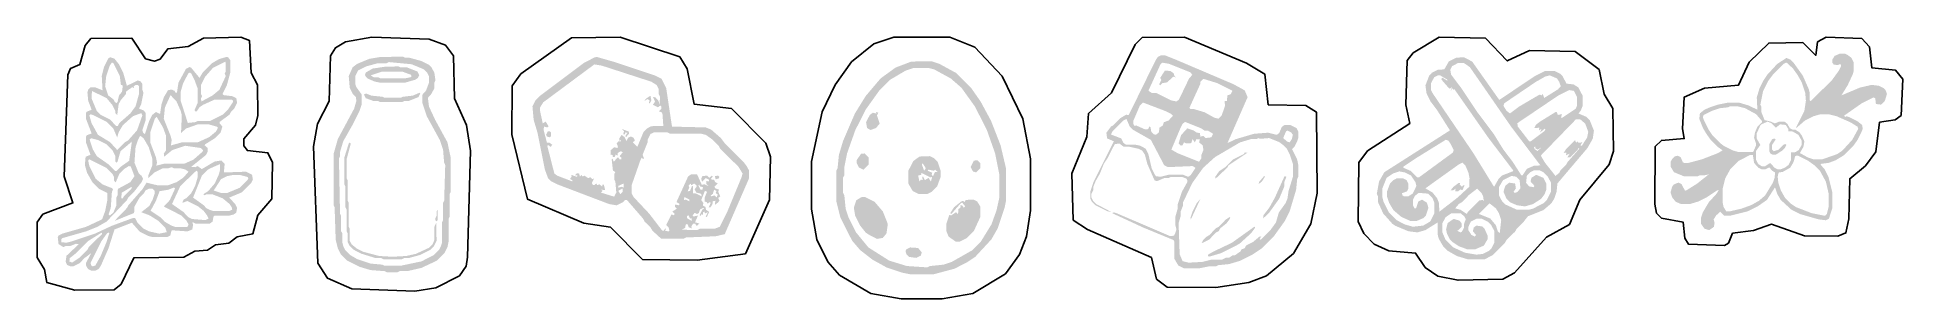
# Model space of a CAD drawing. Header units: millimetres. Extents: x 4 to 173, y 4 to 28.
import ezdxf

# ---------------------------------------------------------------- set-up
doc = ezdxf.new("R2010")
doc.units = ezdxf.units.MM
doc.layers.add('CUT', color=1, linetype='Continuous')
doc.layers.add('RASTER', color=7, linetype='Continuous')

msp = doc.modelspace()

# ---------------------------------------------------------------- hatches: boundary and pattern name
at = {"layer": 'RASTER'}
h = msp.add_hatch(color=7, dxfattribs=at)
h.paths.add_polyline_path([(10.446, 25.776), (10.855, 25.633), (11.263, 25.122), (11.641, 24.376), (11.978, 23.181), (12.969, 23.661), (13.204, 23.59), (13.378, 23.355), (13.378, 22.844), (13.48, 22.537), (13.276, 21.516), (13.072, 21.107), (13.511, 20.934), (13.684, 20.699), (13.684, 20.086), (13.378, 19.166), (13.449, 18.931), (13.613, 18.788), (13.991, 19.984), (14.267, 20.525), (14.604, 20.801), (14.982, 20.627), (15.115, 21.516), (15.319, 22.129), (15.697, 22.772), (16.034, 22.844), (16.31, 22.711), (16.371, 22.568), (16.514, 22.568), (16.647, 23.457), (17.331, 24.713), (17.669, 24.887), (17.801, 24.816), (18.557, 23.896), (18.864, 24.407), (19.681, 25.224), (20.325, 25.602), (21.04, 25.806), (21.173, 25.735), (21.346, 25.5), (21.346, 24.376), (21.04, 23.253), (20.631, 22.435), (20.733, 22.333), (21.551, 22.231), (21.888, 22.057), (21.959, 21.618), (21.683, 21.077), (21.418, 20.831), (21.275, 20.566), (20.396, 19.912), (20.396, 19.749), (20.631, 19.473), (20.457, 18.931), (19.947, 18.421), (19.068, 17.869), (19.027, 17.767), (19.303, 17.532), (19.303, 17.225), (19.129, 16.888), (17.801, 15.826), (18.179, 15.795), (18.384, 15.897), (18.762, 15.621), (19.916, 16.306), (20.529, 16.408), (20.835, 16.102), (20.764, 15.315), (22.776, 15.387), (23.318, 15.111), (23.389, 14.671), (23.216, 14.334), (22.398, 13.517), (21.244, 13.037), (21.785, 12.455), (21.959, 12.118), (21.888, 11.678), (21.653, 11.505), (21.244, 11.402), (19.916, 11.402), (19.814, 11.3), (19.742, 10.861), (19.507, 10.687), (18.179, 10.687), (17.975, 10.789), (17.904, 10.759), (17.975, 10.585), (17.904, 10.146), (17.464, 9.972), (16.034, 10.074), (15.901, 9.594), (15.625, 9.461), (14.297, 9.461), (13.889, 9.564), (13.143, 9.942), (12.428, 10.759), (10.855, 10.146), (10.313, 8.44), (9.629, 6.877), (9.425, 6.57), (9.087, 6.397), (8.781, 6.397), (8.444, 6.57), (8.27, 6.908), (8.27, 7.112), (8.75, 8.001), (8.137, 7.551), (7.688, 7.081), (7.146, 6.805), (6.84, 6.805), (6.564, 6.938), (6.431, 7.214), (6.503, 7.755), (7.627, 8.818), (7.351, 8.848), (6.84, 8.644), (6.431, 8.644), (6.227, 8.542), (5.788, 8.818), (5.716, 9.461), (5.788, 9.594), (6.125, 9.768), (8.27, 10.381), (9.731, 11.065), (10.007, 11.811), (10.211, 12.833), (10.211, 13.446), (9.465, 13.824), (8.852, 14.436), (8.372, 15.284), (8.168, 15.999), (8.24, 16.745), (8.679, 16.919), (8.27, 18.043), (8.27, 18.553), (8.342, 18.686), (8.781, 18.86), (8.27, 20.188), (8.27, 20.699), (8.342, 20.831), (8.781, 21.005), (8.474, 21.822), (8.403, 22.568), (8.474, 22.844), (8.679, 23.048), (9.087, 23.048), (9.772, 22.772), (9.7, 24.07), (9.905, 24.887), (10.283, 25.633)])
h.paths.add_polyline_path([(20.907, 25.367), (19.783, 24.816), (19.068, 23.998), (18.69, 23.253), (18.69, 22.435), (18.792, 22.231), (18.69, 22.027), (18.721, 21.751), (19.742, 22.303), (20.355, 22.813), (20.938, 24.07), (20.835, 24.274), (20.938, 24.478)], flags=0)
h.paths.add_polyline_path([(10.62, 25.296), (10.415, 24.989), (10.109, 24.07), (10.007, 23.15), (10.283, 22.303), (10.753, 21.955), (10.896, 21.69), (11.028, 21.618), (11.131, 21.72), (11.263, 22.303), (11.539, 22.64), (11.611, 23.222), (11.437, 23.253), (11.335, 24.07), (10.753, 25.224)], flags=0)
h.paths.add_polyline_path([(17.669, 24.376), (17.536, 24.305), (17.056, 23.355), (16.851, 22.64), (16.851, 21.822), (17.495, 19.81), (18.179, 19.881), (18.384, 19.984), (19.507, 19.984), (20.662, 20.566), (21.173, 21.077), (21.581, 21.69), (21.581, 21.853), (21.448, 21.925), (19.916, 21.925), (18.864, 21.444), (18.557, 21.24), (18.312, 20.872), (18.149, 20.872), (18.108, 20.974), (18.384, 21.618), (18.384, 22.946), (18.108, 23.692), (17.801, 24.305)], flags=0)
h.paths.add_polyline_path([(12.765, 23.253), (12.591, 23.12), (12.632, 22.977), (12.459, 23.048), (11.917, 22.67), (11.876, 22.405), (11.406, 21.853), (11.233, 21.516), (11.1, 20.525), (10.926, 20.699), (10.926, 20.903), (10.65, 21.444), (10.14, 22.057), (8.812, 22.711), (8.781, 22.027), (9.261, 20.872), (9.568, 20.566), (10.446, 20.116), (10.998, 19.544), (11.161, 19.544), (11.304, 19.81), (12.285, 20.668), (12.765, 21.312), (13.072, 22.435), (13.072, 23.15), (12.969, 23.253)], flags=0)
h.paths.add_polyline_path([(15.932, 22.333), (15.421, 21.209), (15.319, 20.188), (15.932, 18.656), (16.034, 18.247), (15.963, 17.767), (16.953, 18.043), (18.384, 18.043), (19.436, 18.523), (20.049, 19.034), (20.222, 19.371), (20.12, 19.473), (19.405, 19.677), (18.384, 19.677), (17.331, 19.299), (16.882, 18.89), (16.953, 20.494), (16.851, 20.903), (16.473, 21.751)], flags=0)
h.paths.add_polyline_path([(13.276, 20.699), (12.53, 20.423), (11.611, 19.606), (11.233, 18.962), (11.1, 18.482), (10.753, 19.299), (10.14, 19.912), (8.985, 20.494), (8.679, 20.597), (8.577, 20.494), (8.781, 19.779), (9.363, 18.727), (10.446, 18.073), (11.1, 17.358), (11.815, 18.073), (12.081, 18.216), (12.898, 19.136), (13.378, 20.494)], flags=0)
h.paths.add_polyline_path([(14.675, 20.362), (14.502, 20.188), (14.093, 18.962), (14.093, 18.043), (14.604, 16.715), (14.706, 16.204), (14.635, 15.928), (15.319, 16.102), (17.158, 16.102), (18.006, 16.48), (18.823, 17.195), (18.894, 17.327), (18.69, 17.532), (17.26, 17.736), (16.106, 17.358), (15.35, 16.745), (15.319, 17.021), (15.523, 17.327), (15.523, 18.656), (15.247, 19.401)], flags=0)
h.paths.add_polyline_path([(13.245, 18.625), (13.143, 18.584), (12.969, 18.247), (12.765, 17.634), (12.663, 16.204), (13.041, 15.254), (13.306, 15.009), (13.449, 14.743), (13.306, 14.436), (12.591, 13.517), (12.121, 13.068), (11.978, 12.802), (10.14, 10.861), (9.292, 10.381), (8.27, 9.972), (6.125, 9.359), (6.023, 9.257), (6.053, 8.981), (6.533, 8.951), (6.942, 9.053), (9.087, 9.768), (10.62, 10.483), (12.561, 11.198), (12.734, 11.167), (12.939, 10.759), (13.449, 10.248), (13.991, 9.972), (14.91, 9.768), (15.595, 9.901), (15.452, 10.309), (14.839, 10.922), (14.022, 11.433), (13.276, 11.709), (14.022, 12.291), (14.297, 12.833), (14.502, 13.446), (14.502, 13.65), (14.297, 13.854), (13.991, 13.854), (13.654, 13.681), (13.511, 13.415), (13.143, 13.068), (12.663, 12.22), (12.632, 11.637), (10.855, 10.922), (11.978, 12.087), (12.121, 12.352), (13.409, 13.824), (13.756, 14.396), (14.706, 14.161), (15.728, 14.161), (16.473, 14.436), (17.086, 14.845), (17.566, 15.387), (17.26, 15.591), (16.851, 15.693), (16.238, 15.693), (16.034, 15.795), (15.728, 15.693), (15.217, 15.693), (14.471, 15.315), (13.919, 14.804), (13.919, 15.049), (14.297, 15.999), (14.297, 16.51), (13.96, 17.603), (13.511, 18.38)], flags=0)
h.paths.add_polyline_path([(8.75, 18.421), (8.607, 18.318), (8.679, 18.043), (8.883, 17.43), (9.261, 16.786), (10.344, 16.03), (10.896, 15.458), (11.059, 15.458), (11.406, 15.826), (12.183, 16.377), (12.428, 18.114), (11.406, 17.256), (11.131, 16.306), (11.028, 16.204), (10.926, 16.306), (10.926, 16.817), (10.65, 17.358), (10.14, 17.869), (9.394, 18.247)], flags=0)
h.paths.add_polyline_path([(8.577, 16.51), (8.474, 16.408), (8.577, 15.897), (9.159, 14.743), (9.772, 14.232), (10.65, 13.885), (10.722, 13.752), (10.62, 13.548), (10.518, 12.118), (10.313, 11.505), (10.415, 11.402), (10.753, 11.678), (11.028, 12.322), (11.028, 13.037), (11.131, 13.241), (11.161, 13.824), (12.285, 14.436), (12.663, 14.978), (12.326, 15.867), (12.152, 15.897), (11.713, 15.621), (11.304, 15.213), (10.957, 14.396), (10.824, 14.569), (10.824, 14.876), (10.65, 15.213), (10.14, 15.724)], flags=0)
h.paths.add_polyline_path([(20.396, 16.071), (19.375, 15.621), (18.762, 15.009), (17.975, 13.037), (18.925, 12.352), (19.17, 12.087), (19.507, 11.913), (19.814, 11.811), (21.244, 11.811), (21.52, 11.944), (21.479, 12.148), (21.275, 12.455), (20.662, 12.965), (19.712, 13.343), (19.201, 13.343), (18.997, 13.241), (18.894, 13.343), (19.334, 13.619), (19.947, 14.334), (20.325, 15.182), (20.427, 15.591)], flags=0)
h.paths.add_polyline_path([(18.281, 15.489), (16.821, 14.089), (16.065, 12.455), (17.086, 11.74), (17.536, 11.27), (17.873, 11.096), (19.099, 10.994), (19.375, 11.127), (19.232, 11.433), (18.925, 11.842), (18.414, 12.25), (17.464, 12.73), (16.984, 12.557), (17.127, 12.863), (17.393, 13.006), (17.801, 13.415), (18.179, 14.161), (18.384, 14.876), (18.384, 15.387)], flags=0)
h.paths.add_polyline_path([(21.551, 15.08), (21.04, 14.978), (20.498, 14.702), (19.844, 13.681), (20.529, 13.446), (21.04, 13.446), (22.194, 13.926), (22.909, 14.641), (22.981, 14.774), (22.909, 14.906), (22.266, 15.08)], flags=0)
h.paths.add_polyline_path([(12.428, 14.028), (11.509, 13.476), (11.468, 12.965), (11.611, 12.965), (11.713, 13.17), (12.387, 13.824)], flags=0)
h.paths.add_polyline_path([(16.238, 13.956), (15.728, 13.752), (14.941, 13.619), (14.604, 12.73), (14.124, 11.842), (15.043, 11.229), (15.39, 10.861), (16.034, 10.483), (16.341, 10.381), (17.464, 10.381), (17.566, 10.585), (17.393, 10.922), (16.882, 11.433), (15.319, 12.22), (15.86, 12.802), (16.341, 13.854)], flags=0)
h.paths.add_polyline_path([(9.7, 9.87), (8.444, 9.083), (7.381, 8.001), (6.809, 7.551), (6.768, 7.245), (7.014, 7.142), (7.688, 7.592), (8.403, 8.307), (8.546, 8.573), (9.731, 9.737)], flags=0)
h.paths.add_polyline_path([(10.313, 9.87), (10.18, 9.799), (9.67, 9.083), (8.679, 7.112), (8.75, 6.877), (8.883, 6.805), (9.118, 6.877), (9.598, 7.725), (10.109, 8.951), (10.385, 9.799)], flags=0)
h = msp.add_hatch(color=7, dxfattribs=at)
h.paths.add_polyline_path([(34.949, 25.79), (36.982, 25.82), (37.179, 25.722), (37.572, 25.722), (38.653, 25.427), (39.37, 25.063), (39.566, 24.867), (39.832, 24.346), (39.93, 23.658), (39.832, 23.462), (39.832, 22.97), (39.566, 22.45), (39.242, 22.086), (39.34, 21.3), (39.9, 20.092), (41.011, 18.058), (41.305, 16.682), (41.305, 13.538), (41.207, 13.342), (41.207, 11.278), (41.109, 11.082), (41.109, 9.019), (41.011, 8.527), (40.745, 8.007), (40.058, 7.319), (38.653, 6.66), (37.375, 6.366), (36.688, 6.366), (36.491, 6.267), (35.509, 6.267), (35.312, 6.366), (34.035, 6.464), (33.052, 6.759), (31.942, 7.319), (31.352, 7.908), (31.087, 8.429), (30.891, 9.215), (30.792, 12.163), (30.694, 12.359), (30.694, 16.977), (31.087, 18.353), (32.561, 21.104), (32.757, 21.791), (32.728, 22.155), (32.433, 22.45), (32.168, 22.97), (32.07, 24.051), (32.433, 24.867), (32.826, 25.162), (33.937, 25.623)])
h.paths.add_polyline_path([(35.705, 25.329), (35.509, 25.23), (34.723, 25.23), (33.642, 24.936), (32.924, 24.572), (32.659, 24.051), (32.659, 23.363), (32.757, 23.069), (33.249, 22.381), (33.249, 21.497), (33.052, 20.907), (32.433, 19.659), (31.578, 18.156), (31.284, 17.174), (31.284, 16.781), (31.185, 16.584), (31.284, 11.573), (31.382, 11.377), (31.382, 10.001), (31.48, 9.805), (31.48, 9.019), (31.578, 8.625), (31.745, 8.301), (32.237, 7.81), (32.856, 7.446), (34.035, 7.053), (35.116, 6.955), (35.312, 6.857), (36.786, 6.857), (38.653, 7.25), (39.763, 7.81), (40.254, 8.301), (40.421, 8.625), (40.519, 8.92), (40.519, 10.787), (40.618, 10.984), (40.618, 12.556), (40.716, 12.752), (40.814, 15.994), (40.716, 16.191), (40.618, 17.37), (40.323, 18.254), (39.144, 20.416), (38.751, 21.595), (38.751, 22.381), (39.075, 22.744), (39.34, 23.462), (39.34, 24.051), (39.173, 24.375), (38.879, 24.67), (37.768, 25.132)], flags=0)
h.paths.add_polyline_path([(35.342, 24.906), (36.589, 24.936), (36.786, 24.837), (37.375, 24.837), (38.289, 24.474), (38.456, 24.15), (38.328, 23.884), (38.093, 23.727), (37.179, 23.462), (34.919, 23.462), (34.428, 23.56), (33.809, 23.825), (33.612, 24.022), (33.543, 24.15), (33.612, 24.375), (34.231, 24.739)], flags=0)
h.paths.add_polyline_path([(35.017, 24.444), (34.064, 24.12), (34.33, 23.953), (34.723, 23.953), (34.919, 23.855), (37.179, 23.855), (37.67, 23.953), (37.768, 24.051), (37.7, 24.179), (36.982, 24.444)], flags=0)
h.paths.add_polyline_path([(38.486, 22.548), (38.554, 22.479), (38.387, 22.155), (37.474, 21.791), (37.081, 21.791), (36.884, 21.693), (34.919, 21.693), (34.723, 21.791), (34.33, 21.791), (33.612, 22.057), (33.445, 22.381), (33.642, 22.479), (34.133, 22.283), (35.116, 22.184), (35.312, 22.086), (36.786, 22.086), (36.982, 22.184), (37.867, 22.283)], flags=0)
h.paths.add_polyline_path([(32.099, 18.028), (32.266, 17.96), (31.873, 16.486), (31.873, 14.815), (31.971, 14.619), (31.971, 12.752), (32.07, 12.556), (32.07, 10.394), (32.168, 10.198), (32.168, 9.117), (32.335, 8.793), (32.826, 8.4), (33.347, 8.134), (34.821, 7.741), (36.029, 7.672), (37.277, 7.741), (38.161, 7.938), (39.37, 8.498), (39.665, 8.793), (39.832, 9.215), (39.832, 10.394), (39.999, 10.758), (40.028, 9.117), (39.763, 8.596), (39.468, 8.301), (38.554, 7.839), (37.474, 7.545), (37.081, 7.545), (36.884, 7.446), (35.214, 7.446), (35.017, 7.545), (34.526, 7.545), (33.249, 7.938), (32.531, 8.301), (32.138, 8.694), (31.971, 9.019), (31.971, 9.805), (31.873, 10.001), (31.873, 11.966), (31.775, 12.163), (31.775, 14.029), (31.677, 14.226), (31.677, 16.682)], flags=0)
h.paths.add_polyline_path([(40.058, 11.937), (40.126, 11.868), (40.126, 10.984), (40.028, 10.885), (39.93, 10.984), (39.93, 11.18), (40.028, 11.377)], flags=0)
h = msp.add_hatch(color=7, dxfattribs=at)
h.paths.add_polyline_path([(54.355, 25.759), (54.546, 25.792), (56.116, 25.344), (59.817, 24.11), (60.411, 23.807), (60.826, 22.989), (61.353, 19.478), (64.415, 19.4), (64.897, 19.209), (65.794, 18.424), (66.176, 17.908), (67.813, 16.293), (68.15, 15.845), (68.34, 15.475), (68.34, 14.802), (66.131, 9.721), (65.312, 9.531), (62.621, 9.419), (62.396, 9.306), (60.378, 9.306), (59.559, 10.058), (59.402, 10.349), (58.886, 10.843), (58.729, 11.134), (57.271, 12.817), (57.092, 12.817), (56.935, 12.637), (56.34, 12.334), (55.667, 12.447), (50.957, 14.241), (50.363, 14.544), (50.138, 14.768), (49.836, 15.587), (49.163, 18.951), (48.826, 20.073), (48.714, 21.306), (49.017, 21.901), (49.353, 22.237), (53.391, 25.265)])
h.paths.add_polyline_path([(54.322, 25.12), (49.69, 21.677), (49.387, 21.194), (49.387, 20.97), (49.645, 19.77), (49.914, 19.927), (50.172, 19.512), (50.06, 19.4), (49.757, 19.478), (49.723, 19.176), (50.026, 18.02), (50.251, 18.02), (50.509, 17.83), (50.363, 17.639), (50.138, 17.796), (50.06, 17.718), (50.699, 15.217), (50.957, 15.026), (52.337, 14.499), (52.337, 14.611), (52.112, 14.723), (52.269, 14.948), (52.224, 15.105), (52.752, 14.914), (52.785, 15.06), (52.561, 15.06), (52.752, 15.25), (52.942, 15.217), (53.009, 14.948), (53.166, 15.105), (53.234, 14.948), (53.424, 15.026), (53.761, 14.802), (53.952, 14.88), (54.131, 14.723), (54.288, 14.768), (54.097, 14.353), (54.176, 14.207), (54.288, 14.162), (54.512, 14.32), (54.58, 14.162), (54.77, 14.241), (55.028, 14.05), (55.028, 14.207), (55.185, 14.207), (55.297, 13.714), (54.916, 13.759), (55.073, 13.647), (54.916, 13.49), (56.116, 13.12), (56.307, 13.49), (56.228, 14.465), (56.116, 14.69), (56.116, 15.138), (56.228, 15.362), (56.004, 15.475), (55.892, 16.484), (55.97, 16.562), (56.082, 16.293), (56.452, 16.708), (56.598, 16.518), (56.755, 16.518), (56.755, 16.675), (56.598, 16.787), (56.901, 17.157), (56.71, 17.235), (56.419, 17.078), (56.419, 16.854), (56.228, 16.933), (56.194, 16.742), (56.004, 16.708), (55.97, 16.899), (55.78, 16.933), (55.813, 17.348), (56.116, 17.605), (56.419, 17.527), (56.452, 17.718), (56.34, 17.942), (56.486, 18.133), (56.71, 18.133), (56.755, 18.245), (56.598, 18.2), (56.565, 18.391), (56.789, 18.727), (57.047, 18.536), (57.237, 18.166), (57.383, 18.469), (57.608, 18.581), (57.877, 18.469), (57.989, 18.2), (57.798, 18.054), (58.213, 17.639), (58.774, 18.985), (59.11, 19.321), (59.48, 19.512), (60.568, 19.546), (60.49, 20.634), (60.411, 20.779), (60.153, 20.858), (60.378, 21.082), (60.378, 21.306), (60.299, 21.385), (60.075, 21.228), (59.626, 21.452), (59.817, 21.755), (59.626, 22.17), (59.851, 22.125), (60.12, 21.834), (60.232, 21.452), (60.266, 22.204), (60.153, 22.428), (60.153, 22.877), (59.963, 23.247), (59.48, 23.549), (54.994, 25.007)], flags=0)
h.paths.add_polyline_path([(59.402, 22.282), (59.48, 21.867), (59.335, 21.564), (59.256, 21.643), (59.335, 21.834), (59.144, 21.979), (58.841, 21.789), (58.998, 22.013)], flags=0)
h.paths.add_polyline_path([(56.823, 19.254), (57.428, 19.03), (57.462, 18.839), (57.204, 18.536), (57.125, 18.615), (57.316, 18.918), (57.125, 18.951), (57.092, 18.761), (56.935, 18.761), (57.013, 19.063)], flags=0)
h.paths.add_polyline_path([(50.094, 19.03), (50.284, 19.063), (50.396, 18.951), (50.396, 18.615), (50.284, 18.503), (50.026, 18.581), (49.948, 18.727)], flags=0)
h.paths.add_polyline_path([(59.705, 18.951), (59.402, 18.805), (59.144, 18.278), (59.144, 18.054), (58.695, 16.933), (58.808, 16.596), (58.729, 16.518), (58.617, 16.675), (58.471, 16.372), (57.686, 14.129), (57.686, 13.456), (57.877, 13.086), (59.29, 11.583), (60.456, 10.058), (60.568, 10.013), (60.793, 10.282), (60.748, 10.013), (61.051, 9.979), (61.129, 10.013), (61.051, 10.316), (60.826, 10.54), (61.309, 11.516), (61.499, 11.437), (61.611, 11.549), (61.387, 11.774), (61.802, 12.032), (61.611, 12.222), (61.645, 12.413), (61.948, 12.334), (62.06, 12.447), (61.757, 12.637), (62.811, 14.948), (63.069, 15.138), (63.63, 15.138), (64.045, 14.207), (64.303, 14.241), (64.718, 14.05), (64.449, 14.275), (64.449, 14.544), (64.718, 14.499), (64.718, 14.656), (64.415, 14.802), (64.079, 14.465), (64, 14.768), (64.112, 14.992), (64.527, 15.026), (64.718, 14.835), (64.976, 15.026), (65.054, 14.948), (64.897, 14.768), (64.942, 14.656), (65.166, 14.656), (65.279, 14.432), (65.503, 14.32), (65.2, 14.017), (65.279, 13.871), (65.615, 13.759), (65.537, 13.568), (65.727, 13.153), (65.537, 13.007), (65.649, 12.783), (65.57, 12.637), (65.234, 12.368), (65.279, 12.749), (65.054, 12.705), (65.009, 12.413), (64.83, 12.144), (64.673, 12.144), (64.864, 12.559), (64.785, 12.637), (64.561, 12.48), (64.494, 12.637), (64.303, 12.671), (64.303, 13.007), (64.527, 13.568), (64.337, 13.647), (64, 12.817), (64.191, 12.559), (64.157, 12.301), (64.381, 12.189), (64.449, 11.92), (64.718, 11.74), (64.494, 11.247), (64.415, 11.325), (64.606, 11.74), (64.337, 11.583), (64.303, 11.774), (64.157, 11.695), (64.157, 11.471), (64, 11.516), (63.933, 11.359), (63.854, 11.437), (64.112, 11.964), (64.269, 12.032), (64.191, 12.11), (63.888, 11.964), (63.776, 11.628), (63.63, 11.549), (63.406, 11.662), (63.215, 11.404), (63.294, 11.325), (63.709, 11.404), (63.439, 10.798), (63.821, 10.686), (63.596, 10.462), (63.439, 10.686), (63.26, 10.686), (63.103, 10.394), (63.148, 10.237), (62.879, 10.349), (62.733, 10.652), (62.587, 10.574), (62.542, 10.282), (62.206, 10.125), (63.63, 10.091), (63.854, 10.204), (65.2, 10.204), (65.682, 10.394), (66.322, 11.662), (67.667, 14.914), (67.746, 15.217), (67.365, 15.845), (65.727, 17.46), (65.57, 17.751), (65.009, 18.312), (64.415, 18.727), (63.966, 18.839), (61.163, 18.839), (60.938, 18.951)], flags=0)
h.paths.add_polyline_path([(65.234, 14.992), (65.537, 15.026), (65.649, 14.914), (65.57, 14.768), (65.312, 14.69)], flags=0)
h.paths.add_polyline_path([(56.98, 14.32), (56.486, 14.095), (56.486, 13.938), (56.789, 14.017), (56.98, 13.938)], flags=0)
h.paths.add_polyline_path([(63.036, 14.32), (62.845, 14.129), (62.923, 13.938), (62.766, 13.602), (62.991, 13.647), (63.148, 14.05), (63.26, 14.095), (63.26, 13.422), (63.484, 13.422), (64.045, 13.153), (64, 13.377), (63.552, 13.49), (63.406, 13.792), (63.596, 14.05), (63.552, 14.162), (63.372, 14.32), (63.103, 14.162)], flags=0)
h.paths.add_polyline_path([(63.821, 14.207), (63.742, 14.129), (63.933, 13.759), (64.112, 13.759), (64.157, 13.983), (63.888, 14.05)], flags=0)
h.paths.add_polyline_path([(56.867, 13.871), (56.486, 13.647), (56.677, 13.344), (56.901, 13.568)], flags=0)
h.paths.add_polyline_path([(65.166, 13.759), (65.054, 13.377), (64.864, 13.232), (64.897, 13.153), (65.2, 13.232), (65.391, 13.041), (65.503, 13.31), (65.312, 13.456), (65.391, 13.647)], flags=0)
h.paths.add_polyline_path([(62.475, 13.086), (62.43, 12.817), (62.587, 12.862), (62.923, 12.705), (62.923, 12.862)], flags=0)
h.paths.add_polyline_path([(62.845, 11.437), (62.699, 11.359), (62.699, 11.179), (63.148, 10.91), (63.148, 11.179), (62.991, 11.134)], flags=0)
h = msp.add_hatch(color=7, dxfattribs=at)
h.paths.add_polyline_path([(83.031, 25.374), (84.84, 25.411), (85.578, 25.165), (87.092, 24.34), (88.445, 22.987), (89.306, 21.756), (90.254, 19.997), (91.115, 17.782), (91.607, 15.69), (91.607, 12.737), (91.484, 12.122), (90.869, 10.276), (90.291, 9.255), (88.814, 7.655), (88.076, 7.163), (86.932, 6.584), (85.086, 6.092), (82.871, 6.092), (82.256, 6.215), (80.779, 6.707), (79.512, 7.409), (78.404, 8.27), (77.666, 9.131), (76.596, 11.26), (76.226, 12.737), (76.226, 15.444), (76.35, 15.69), (76.473, 16.92), (76.842, 18.151), (77.912, 20.649), (78.897, 22.248), (80.25, 23.848), (81.604, 24.832)])
h.paths.add_polyline_path([(83.24, 24.795), (82.502, 24.549), (81.111, 23.725), (80.127, 22.741), (78.897, 21.018), (77.949, 19.135), (77.211, 17.043), (76.965, 15.813), (76.965, 15.075), (76.842, 14.829), (76.842, 13.475), (76.965, 13.229), (77.088, 11.999), (77.334, 11.26), (78.035, 9.87), (79.143, 8.516), (81.025, 7.323), (82.625, 6.83), (84.471, 6.707), (84.717, 6.83), (85.947, 6.954), (86.686, 7.2), (88.568, 8.27), (89.306, 9.008), (90.291, 10.608), (90.746, 11.875), (90.992, 12.983), (90.992, 15.198), (90.623, 17.043), (89.885, 19.135), (88.814, 21.264), (87.584, 22.987), (86.599, 23.848), (85.086, 24.672), (84.594, 24.795)], flags=0)
h.paths.add_polyline_path([(79.832, 20.821), (80.041, 20.735), (79.918, 20.489), (80.164, 19.751), (79.832, 19.344), (79.34, 19.172), (79.02, 19.344), (78.934, 19.874), (79.266, 20.526), (79.549, 20.735), (79.881, 20.649)], flags=0)
h.paths.add_polyline_path([(78.478, 17.007), (78.81, 17.043), (79.18, 16.674), (79.18, 16.059), (78.687, 15.567), (78.281, 15.776), (78.072, 16.182), (78.072, 16.428)], flags=0)
h.paths.add_polyline_path([(83.769, 16.76), (84.717, 16.797), (85.123, 16.588), (85.418, 16.268), (85.701, 15.444), (85.701, 14.952), (85.369, 14.053), (84.877, 13.561), (84.471, 13.352), (83.732, 13.352), (83.154, 13.635), (82.748, 14.336), (82.748, 15.444), (83.203, 16.342)], flags=0)
h.paths.add_polyline_path([(88.691, 16.391), (89.023, 16.428), (89.27, 16.182), (89.27, 15.69), (88.9, 15.321), (88.617, 15.407), (88.408, 15.813)], flags=0)
h.paths.add_polyline_path([(84.065, 16.145), (83.979, 16.059), (84.188, 15.481), (84.348, 15.69)], flags=0)
h.paths.add_polyline_path([(84.594, 15.567), (84.508, 15.481), (84.926, 15.284), (84.877, 15.112), (85, 14.989), (85.172, 15.358), (85.418, 15.358), (85.209, 15.567), (85.049, 15.481)], flags=0)
h.paths.add_polyline_path([(83.942, 15.284), (83.942, 15.112), (83.646, 15.038), (83.769, 14.496), (83.892, 14.669), (84.065, 14.619), (84.015, 14.915), (84.102, 14.952), (84.262, 14.619), (84.594, 14.829), (84.803, 14.496), (84.926, 14.915), (84.754, 14.866)], flags=0)
h.paths.add_polyline_path([(78.478, 13.069), (78.81, 13.106), (79.709, 12.651), (80.447, 11.789), (80.902, 10.645), (80.779, 9.784), (80.447, 9.378), (79.918, 9.291), (79.266, 9.624), (78.897, 9.87), (78.404, 10.485), (77.949, 11.383), (77.826, 12.122), (78.035, 12.774)], flags=0)
h.paths.add_polyline_path([(87.953, 12.823), (88.654, 12.86), (88.987, 12.7), (89.27, 12.245), (89.27, 11.26), (88.691, 9.993), (88.076, 9.378), (87.424, 9.045), (87.055, 9.045), (86.403, 9.501), (86.193, 10.03), (86.193, 10.645), (86.476, 11.469), (86.649, 11.42), (87.092, 11.715), (87.264, 11.543), (87.301, 11.999), (87.51, 12.158), (87.461, 12.331), (87.633, 12.331), (87.793, 12.122), (87.916, 12.245), (87.633, 12.577), (87.51, 12.528), (86.649, 11.543), (86.563, 11.629), (86.895, 12.158), (87.51, 12.651), (87.67, 12.737), (87.879, 12.651)], flags=0)
h.paths.add_polyline_path([(82.908, 8.516), (83.646, 8.467), (83.979, 8.061), (83.892, 7.778), (83.486, 7.569), (82.834, 7.655), (82.588, 7.901), (82.502, 8.184), (82.588, 8.344)], flags=0)
h = msp.add_hatch(color=7, dxfattribs=at)
h.paths.add_polyline_path([(105.61, 25.927), (105.972, 25.956), (106.948, 25.566), (112.222, 23.319), (113.228, 22.763), (113.492, 22.147), (111.666, 17.977), (112.418, 18.338), (114.078, 18.827), (115.348, 18.924), (116.129, 18.729), (116.354, 18.895), (116.588, 19.442), (116.813, 19.608), (117.399, 19.608), (117.916, 19.344), (118.082, 19.022), (118.082, 18.436), (117.985, 18.143), (117.721, 17.625), (117.526, 17.43), (117.985, 16.483), (118.082, 15.994), (118.082, 14.92), (117.985, 14.725), (117.887, 13.748), (117.301, 11.795), (116.842, 10.886), (115.865, 9.519), (114.791, 8.445), (113.912, 7.859), (112.808, 7.302), (111.832, 7.009), (110.855, 6.911), (110.66, 6.814), (110.074, 6.814), (109.097, 6.618), (107.73, 6.618), (107.212, 6.882), (106.851, 7.497), (106.851, 9.06), (106.782, 9.187), (104.018, 10.33), (101.215, 11.629), (101.381, 11.697), (101.674, 11.599), (106.46, 9.548), (106.821, 9.578), (106.948, 9.841), (107.046, 10.134), (106.948, 10.525), (106.948, 11.306), (107.144, 11.99), (107.144, 12.381), (107.534, 13.553), (108.023, 14.432), (108.023, 14.627), (107.954, 14.754), (107.534, 14.92), (106.558, 14.92), (106.362, 14.822), (105.972, 14.822), (105.288, 14.529), (105.063, 14.598), (104.409, 16.092), (104.184, 16.942), (103.95, 17.293), (103.628, 17.459), (102.749, 17.655), (102.26, 17.655), (101.87, 17.948), (101.45, 17.879), (100.825, 16.649), (100.473, 16.121), (100.112, 15.213), (99.721, 14.529), (99.526, 14.041), (99.526, 13.748), (99.33, 13.357), (99.33, 13.064), (99.496, 12.742), (99.789, 12.449), (101.157, 11.726), (100.795, 11.795), (99.692, 12.351), (99.399, 12.644), (99.233, 12.967), (99.233, 13.553), (99.526, 14.432), (101.381, 18.143), (100.766, 18.407), (100.698, 18.924), (101.118, 19.481), (101.313, 19.579), (101.938, 20.223), (102.485, 20.555), (102.719, 20.516), (105.161, 25.497), (105.356, 25.79)])
h.paths.add_polyline_path([(105.776, 25.273), (105.61, 25.146), (104.507, 22.733), (104.8, 22.538), (105.19, 22.538), (106.558, 21.854), (107.046, 21.757), (107.271, 21.923), (108.189, 23.837), (108.482, 24.169), (108.316, 24.394), (106.362, 25.175)], flags=0)
h.paths.add_polyline_path([(106.001, 24.56), (106.489, 24.521), (106.782, 24.325), (106.88, 24.032), (107.017, 23.935), (106.753, 24.003), (106.196, 23.485), (105.776, 23.417), (105.581, 23.222), (105.483, 23.319), (105.679, 23.71), (105.581, 23.905)], flags=0)
h.paths.add_polyline_path([(109.488, 23.808), (109.195, 23.515), (109.195, 23.319), (108.218, 21.171), (108.316, 21.073), (108.609, 21.073), (109.585, 20.78), (110.464, 20.292), (110.855, 20.194), (111.148, 20.487), (111.441, 21.366), (111.412, 21.786), (111.607, 21.786), (111.666, 22.313), (111.959, 22.411), (112.125, 22.733), (110.757, 23.417)], flags=0)
h.paths.add_polyline_path([(104.018, 21.659), (103.725, 21.366), (103.139, 19.999), (103.139, 19.706), (103.266, 19.54), (103.403, 19.579), (104.214, 19.217), (104.477, 19.247), (104.604, 19.51), (104.702, 19.413), (104.77, 18.993), (104.966, 18.797), (105.19, 18.729), (105.454, 18.954), (105.513, 19.383), (105.806, 19.579), (105.903, 19.872), (106.333, 20.028), (106.724, 20.458), (106.587, 20.614), (106.069, 20.878)], flags=0)
h.paths.add_polyline_path([(102.524, 20.165), (102.231, 20.028), (101.254, 19.051), (101.118, 18.758), (102.036, 18.407), (102.231, 18.016), (102.456, 17.85), (103.237, 17.85), (103.725, 17.752), (104.243, 17.489), (104.507, 16.971), (104.8, 15.701), (105.161, 14.988), (105.581, 14.92), (106.362, 15.115), (107.632, 15.115), (108.12, 14.92), (108.345, 15.086), (108.775, 15.731), (108.511, 15.897), (106.265, 15.799), (105.942, 15.965), (104.731, 18.27), (103.11, 19.188), (102.817, 19.481)], flags=0)
h.paths.add_polyline_path([(107.827, 19.901), (107.603, 19.735), (107.437, 19.413), (106.587, 17.391), (107.144, 17.069), (109.097, 16.287), (109.292, 16.58), (109.292, 16.873), (109.488, 17.362), (109.419, 17.782), (109.097, 18.045), (109.165, 18.309), (108.833, 18.309), (108.706, 18.045), (108.511, 18.338), (108.384, 17.977), (107.925, 17.948), (107.73, 18.045), (107.603, 17.782), (107.437, 17.752), (107.241, 17.948), (107.466, 18.7), (108.023, 19.315), (108.609, 19.12), (108.902, 18.924), (109.165, 18.895), (109.224, 18.563), (109.488, 18.631), (109.683, 18.436), (110.201, 18.504), (110.367, 18.827), (109.878, 19.12), (109.585, 19.12), (109.292, 19.315)], flags=0)
h.paths.add_polyline_path([(117.106, 19.12), (116.979, 19.051), (116.715, 18.436), (117.076, 18.114), (117.301, 18.045), (117.496, 18.338), (117.594, 18.729), (117.428, 18.954)], flags=0)
h.paths.add_polyline_path([(114.469, 18.436), (114.273, 18.338), (113.785, 18.338), (112.808, 18.045), (110.533, 16.707), (109.458, 15.731), (108.482, 14.363), (107.632, 12.576), (107.632, 12.283), (107.437, 11.795), (107.437, 11.404), (107.241, 10.72), (107.339, 7.888), (107.603, 7.273), (108.15, 7.136), (109.39, 7.204), (110.171, 7.4), (111.148, 7.4), (111.539, 7.595), (111.832, 7.595), (112.125, 7.79), (112.32, 7.79), (112.838, 8.152), (112.935, 8.347), (113.228, 8.445), (113.365, 8.699), (114.01, 9.031), (114.537, 9.48), (114.732, 9.519), (114.566, 9.255), (114.693, 9.226), (115.572, 10.105), (116.061, 10.789), (116.324, 11.697), (116.94, 12.547), (117.106, 12.967), (117.203, 13.65), (117.594, 14.92), (117.594, 16.092), (117.33, 16.903), (117.037, 17.489), (116.744, 17.782), (116.354, 18.075), (115.445, 18.436), (114.635, 18.368)], flags=0)
h.paths.add_polyline_path([(113.228, 17.137), (113.463, 17.098), (111.763, 15.965), (111.666, 15.77), (110.591, 14.754), (110.562, 14.92), (110.923, 15.438), (111.509, 15.828), (112.193, 16.512), (113.17, 17)], flags=0)
h.paths.add_polyline_path([(114.986, 14.988), (115.055, 14.92), (114.791, 14.5), (114.498, 14.266), (114.537, 14.461)], flags=0)
h.paths.add_polyline_path([(116.842, 14.988), (117.008, 14.92), (116.813, 14.432), (116.813, 14.041), (116.354, 12.937), (115.416, 11.629), (114.889, 11.14), (114.928, 11.433), (115.475, 12.156), (115.963, 13.035)], flags=0)
h.paths.add_polyline_path([(109.224, 12.937), (108.345, 11.043), (108.316, 11.209), (108.511, 11.795), (108.872, 12.508)], flags=0)
h.paths.add_polyline_path([(111.861, 11.277), (111.929, 11.209), (111.861, 11.082), (111.568, 10.691), (111.021, 10.261), (110.884, 10.007), (110.63, 9.871), (110.005, 9.226), (109.322, 8.894), (109.458, 9.187), (109.751, 9.48), (110.005, 9.617), (110.63, 10.261), (110.884, 10.398), (111.509, 11.043)], flags=0)
h.paths.add_polyline_path([(114.107, 10.398), (114.176, 10.33), (114.107, 10.203), (113.814, 9.812), (112.74, 8.835), (111.05, 7.986), (110.074, 7.693), (109.908, 7.722), (109.908, 7.859), (110.337, 8.113), (112.056, 8.933)], flags=0)
h = msp.add_hatch(color=7, dxfattribs=at)
h.paths.add_polyline_path([(132.394, 25.73), (133.08, 25.761), (133.828, 25.382), (136.287, 21.899), (139.504, 24.05), (140.457, 24.531), (141.276, 24.531), (141.819, 24.255), (142.024, 24.05), (142.372, 23.374), (143.018, 23.302), (143.458, 23.026), (143.837, 22.278), (143.837, 21.356), (143.663, 20.915), (143.458, 20.669), (144.175, 20.362), (144.483, 20.055), (144.862, 19.102), (144.759, 18.385), (144.278, 17.534), (141.553, 14.317), (141.481, 13.57), (141.276, 12.955), (141, 12.514), (140.282, 11.9), (138.889, 11.347), (138.438, 10.773), (137.865, 10.22), (137.721, 9.953), (136.943, 9.195), (136.799, 8.929), (135.672, 7.802), (134.924, 7.423), (133.49, 7.423), (132.466, 7.73), (131.615, 8.212), (131.206, 8.621), (130.827, 9.267), (130.724, 9.574), (130.693, 10.773), (129.597, 10.086), (128.88, 9.882), (128.061, 9.984), (126.903, 10.465), (126.596, 10.67), (125.776, 11.592), (125.294, 12.648), (125.294, 13.16), (125.192, 13.365), (125.397, 14.492), (125.878, 15.342), (131.82, 19.133), (130.652, 20.977), (130.079, 21.735), (129.7, 22.483), (129.597, 23.2), (129.935, 24.091), (130.181, 24.357), (130.724, 24.634), (131.308, 24.665), (131.718, 25.382)])
h.paths.add_polyline_path([(132.568, 25.249), (132.025, 24.972), (131.851, 24.634), (131.923, 24.193), (132.804, 23.026), (134.279, 20.813), (135.775, 18.825), (136.635, 17.432), (137.516, 16.264), (138.275, 15.076), (138.377, 15.035), (138.787, 15.649), (139.432, 15.926), (140.016, 15.957), (137.352, 19.481), (133.623, 24.87), (133.08, 25.249)], flags=0)
h.paths.add_polyline_path([(130.724, 24.122), (130.386, 23.948), (130.109, 23.405), (130.109, 22.79), (130.284, 22.452), (133.931, 17.084), (135.816, 14.01), (136.226, 14.727), (136.533, 15.035), (137.557, 15.444), (137.516, 15.547), (135.304, 18.456), (132.23, 22.862), (132.087, 22.821), (132.087, 22.964), (131.882, 22.718), (132.025, 23.066), (131.82, 22.923), (131.718, 22.964), (131.103, 23.681), (131.031, 23.814), (131.134, 23.917), (131.574, 23.64), (131.574, 23.743), (130.929, 24.122)], flags=0)
h.paths.add_polyline_path([(140.866, 24.122), (140.457, 24.019), (139.606, 23.538), (136.738, 21.591), (136.666, 21.356), (136.943, 20.915), (137.25, 20.669), (138.07, 21.284), (139.811, 22.308), (139.944, 22.38), (140.119, 22.308), (140.221, 22.452), (140.354, 22.073), (141.614, 22.862), (141.86, 23.128), (141.717, 23.538), (141.512, 23.845)], flags=0)
h.paths.add_polyline_path([(142.608, 22.79), (141.655, 22.308), (137.926, 19.788), (137.967, 19.481), (138.992, 18.149), (139.156, 18.149), (140.385, 19.071), (140.457, 19.204), (140.385, 19.276), (139.975, 18.928), (140.119, 19.276), (139.873, 19.133), (139.914, 19.378), (139.463, 19.337), (139.606, 19.645), (140.016, 19.952), (141.409, 20.813), (141.512, 20.772), (141.584, 20.536), (141.963, 20.608), (141.891, 20.331), (141.963, 20.259), (143.192, 21.079), (143.325, 21.356), (143.325, 22.175), (143.049, 22.718)], flags=0)
h.paths.add_polyline_path([(143.223, 20.126), (140.047, 16.848), (140.426, 16.203), (141.379, 15.004), (141.717, 15.28), (141.86, 15.547), (142.331, 15.998), (142.475, 16.264), (143.53, 17.463), (143.458, 17.534), (143.356, 17.329), (142.68, 16.674), (142.434, 16.674), (142.68, 17.022), (142.331, 16.879), (142.372, 17.125), (142.127, 17.084), (142.331, 17.432), (143.151, 18.251), (143.253, 18.006), (143.356, 18.149), (143.458, 18.006), (143.807, 18.047), (143.632, 17.77), (143.766, 17.739), (144.247, 18.487), (144.35, 18.999), (144.073, 19.747), (143.632, 20.126)], flags=0)
h.paths.add_polyline_path([(131.441, 18.282), (128.849, 16.674), (127.62, 15.854), (127.579, 15.752), (128.296, 15.444), (128.849, 14.871), (129.013, 14.871), (132.087, 17.125), (132.158, 17.36), (131.882, 17.903), (131.677, 18.21)], flags=0)
h.paths.add_polyline_path([(139.535, 17.668), (139.432, 17.565), (139.504, 17.432), (139.74, 17.258), (140.119, 17.596), (139.77, 17.391), (139.565, 17.493)], flags=0)
h.paths.add_polyline_path([(132.947, 16.203), (132.64, 16.059), (129.597, 13.877), (130.243, 13.498), (130.652, 12.986), (130.827, 12.545), (130.857, 11.756), (132.496, 13.027), (133.562, 14.01), (133.593, 14.799), (133.49, 15.311), (133.214, 15.957)], flags=0)
h.paths.add_polyline_path([(139.432, 15.516), (139.094, 15.342), (138.787, 15.035), (138.715, 14.389), (138.992, 14.051), (139.432, 13.979), (139.463, 14.113), (139.125, 14.492), (139.197, 14.83), (139.637, 15.106), (140.282, 14.83), (140.559, 14.287), (140.559, 13.775), (140.385, 13.334), (140.078, 12.924), (139.33, 12.443), (138.613, 12.238), (137.895, 12.34), (137.25, 12.617), (136.943, 12.924), (136.666, 13.57), (136.84, 14.113), (137.178, 14.389), (137.721, 14.317), (137.793, 13.877), (137.588, 13.57), (137.691, 13.467), (137.926, 13.539), (138.203, 13.877), (138.131, 14.625), (137.824, 14.932), (137.383, 15.004), (136.635, 14.625), (136.256, 13.979), (136.256, 13.262), (136.533, 12.719), (136.84, 12.412), (137.895, 11.93), (138.92, 11.93), (139.33, 12.033), (140.282, 12.514), (140.59, 12.822), (140.969, 13.57), (140.969, 14.389), (140.692, 14.932), (140.282, 15.342), (139.944, 15.516)], flags=0)
h.paths.add_polyline_path([(127.241, 15.414), (126.698, 15.24), (126.083, 14.83), (125.704, 13.877), (125.704, 13.057), (125.807, 12.648), (126.288, 11.695), (127.005, 10.978), (127.753, 10.599), (128.47, 10.394), (129.392, 10.496), (130.038, 10.875), (130.417, 11.623), (130.417, 12.545), (130.243, 12.986), (129.833, 13.395), (128.983, 13.467), (128.644, 13.191), (128.47, 12.852), (128.47, 12.34), (128.603, 12.064), (128.747, 12.064), (128.952, 12.678), (129.29, 12.852), (129.73, 12.576), (129.874, 12.105), (129.628, 11.387), (129.423, 11.183), (128.778, 10.906), (128.265, 10.906), (127.415, 11.285), (126.698, 11.9), (126.319, 12.545), (126.114, 13.16), (126.114, 13.57), (126.391, 14.317), (126.698, 14.625), (127.036, 14.799), (127.548, 14.799), (127.886, 14.625), (128.061, 14.287), (128.061, 13.877), (127.927, 13.6), (127.477, 13.436), (127.518, 13.232), (127.651, 13.16), (128.061, 13.16), (128.44, 13.395), (128.778, 14.082), (128.706, 14.42), (128.296, 15.035), (127.753, 15.311)], flags=0)
h.paths.add_polyline_path([(132.599, 14.358), (132.742, 14.358), (132.701, 14.215), (132.906, 14.01), (133.009, 14.154), (133.152, 14.154), (132.947, 13.703), (132.773, 13.775), (132.537, 13.6), (132.292, 13.6), (132.333, 13.846), (132.128, 13.703), (131.882, 13.703), (132.128, 14.01)], flags=0)
h.paths.add_polyline_path([(134.279, 13.846), (133.562, 13.293), (132.906, 12.617), (132.64, 12.473), (132.292, 12.064), (132.773, 11.93), (133.357, 11.551), (133.459, 11.756), (134.484, 12.781), (134.791, 12.822), (134.894, 12.678), (134.822, 13.16), (134.648, 13.498)], flags=0)
h.paths.add_polyline_path([(135.406, 12.514), (134.443, 11.551), (135.467, 11.142), (135.98, 10.527), (136.154, 9.984), (136.328, 9.81), (136.461, 11.008), (136.256, 11.623), (135.98, 12.064)], flags=0)
h.paths.add_polyline_path([(131.954, 11.623), (131.411, 11.244), (131.134, 10.701), (131.134, 9.882), (131.411, 9.236), (132.128, 8.519), (133.183, 8.037), (134.238, 7.863), (134.822, 7.935), (135.365, 8.212), (135.57, 8.417), (135.847, 8.959), (135.847, 9.984), (135.57, 10.527), (135.263, 10.834), (134.72, 11.111), (134.207, 11.111), (133.726, 10.875), (133.49, 10.394), (133.49, 10.086), (133.767, 9.646), (134.074, 9.502), (134.177, 9.646), (133.9, 9.984), (133.972, 10.322), (134.207, 10.496), (134.75, 10.424), (134.955, 10.22), (135.232, 9.574), (135.232, 9.267), (134.894, 8.683), (134.105, 8.345), (133.388, 8.345), (132.64, 8.621), (132.025, 9.031), (131.82, 9.236), (131.544, 9.779), (131.472, 10.158), (131.615, 10.732), (132.158, 11.111), (132.701, 10.937), (132.876, 10.701), (132.876, 10.394), (132.496, 10.015), (132.773, 9.882), (132.906, 9.953), (133.08, 10.291), (133.08, 10.599), (133.255, 11.08), (133.111, 11.347), (132.773, 11.623)], flags=0)
h = msp.add_hatch(color=7, dxfattribs=at)
h.paths.add_polyline_path([(167.118, 26.083), (167.582, 26.107), (167.85, 25.969), (168.176, 25.725), (168.395, 25.294), (168.395, 24.562), (168.314, 24.236), (167.85, 23.236), (167.281, 22.309), (168.965, 23.016), (170.022, 23.26), (170.673, 23.179), (171.104, 22.959), (171.267, 22.797), (171.405, 22.447), (171.218, 21.821), (170.941, 21.528), (170.835, 21.471), (170.404, 21.528), (170.347, 22.04), (170.185, 22.122), (169.103, 21.577), (167.525, 20.47), (167.606, 20.356), (167.745, 20.413), (167.989, 20.332), (168.745, 19.95), (169.152, 19.624), (169.209, 19.275), (169.046, 18.868), (168.745, 18.274), (168.338, 17.705), (167.525, 16.892), (166.769, 16.428), (166.118, 16.184), (165.467, 16.103), (165.386, 16.021), (165.736, 15.639), (166.118, 14.882), (166.443, 13.581), (166.443, 12.036), (166.142, 11.117), (165.874, 10.978), (165.223, 11.06), (163.515, 11.548), (162.759, 11.93), (161.783, 12.825), (161.482, 13.337), (161.262, 13.963), (160.53, 12.825), (159.717, 12.255), (158.797, 11.792), (157.171, 11.385), (156.683, 11.385), (156.3, 11.767), (155.926, 11.409), (155.707, 11.06), (155.788, 10.734), (155.731, 10.385), (155.3, 10.084), (154.869, 10.222), (154.568, 10.653), (154.568, 11.222), (154.731, 11.71), (155.276, 12.629), (155.975, 13.394), (156.17, 13.719), (156.008, 13.687), (155.08, 13.069), (154.324, 12.686), (153.511, 12.442), (152.778, 12.442), (152.266, 12.662), (151.941, 13.069), (151.802, 13.5), (151.941, 14.012), (152.071, 14.207), (152.29, 14.313), (152.534, 14.394), (152.803, 14.256), (153.079, 13.719), (153.185, 13.662), (154.186, 14.289), (155.276, 15.151), (154.812, 15.045), (154.405, 15.045), (154.243, 14.964), (153.022, 14.964), (152.103, 15.346), (151.802, 15.859), (151.802, 16.265), (151.941, 16.534), (152.185, 16.778), (152.453, 16.835), (152.722, 16.696), (152.917, 16.241), (153.022, 16.184), (153.429, 16.184), (154.649, 16.509), (156.113, 17.079), (156.52, 17.323), (156.089, 17.624), (155.438, 18.274), (155.032, 18.844), (154.731, 19.356), (154.405, 20.169), (154.462, 20.682), (154.869, 21.007), (155.381, 21.227), (156.113, 21.471), (156.927, 21.633), (158.065, 21.633), (158.879, 21.389), (159.668, 21.007), (159.611, 22.122), (159.855, 22.935), (160.237, 23.691), (160.562, 24.179), (161.457, 25.155), (162.295, 25.7), (162.645, 25.562), (162.97, 25.237), (163.783, 24.098), (164.328, 22.854), (164.41, 22.528), (164.41, 21.878), (164.491, 21.796), (166.386, 23.643), (167.037, 24.537), (167.257, 24.968), (167.232, 25.107), (167.094, 25.131), (166.931, 25.05), (166.581, 25.107), (166.443, 25.294), (166.443, 25.538), (166.663, 25.887)])
h.paths.add_polyline_path([(162.295, 25.294), (162.027, 25.155), (161.132, 24.261), (160.644, 23.61), (160.18, 22.691), (159.936, 21.471), (160.018, 21.308), (160.018, 20.82), (160.318, 20.064), (160.912, 19.925), (161.238, 19.763), (161.644, 19.925), (162.132, 19.925), (162.401, 19.706), (162.596, 19.332), (162.864, 19.193), (163.108, 19.193), (163.458, 18.974), (163.702, 18.648), (163.922, 18.136), (163.84, 17.648), (163.515, 17.079), (164.247, 16.672), (164.735, 16.509), (165.548, 16.509), (166.874, 16.973), (167.362, 17.298), (168.257, 18.274), (168.802, 19.275), (168.745, 19.462), (168.094, 19.868), (166.85, 20.413), (166.199, 20.576), (165.304, 20.576), (164.735, 20.413), (163.979, 20.031), (163.133, 19.299), (163.922, 20.901), (164.06, 21.821), (164.003, 22.528), (163.678, 23.504), (163.295, 24.179), (162.889, 24.749)], flags=0)
h.paths.add_polyline_path([(157.171, 21.308), (157.008, 21.227), (156.276, 21.145), (155.544, 20.901), (154.788, 20.519), (154.731, 20.332), (154.812, 20.088), (155.276, 19.169), (155.601, 18.681), (156.333, 17.949), (156.658, 17.705), (157.415, 17.323), (157.984, 17.16), (159.204, 17.16), (159.31, 17.217), (159.529, 17.729), (159.529, 17.973), (159.367, 18.461), (159.448, 18.949), (159.668, 19.462), (160.042, 19.82), (160.099, 19.925), (160.042, 20.031), (159.554, 20.601), (158.553, 21.145), (157.903, 21.308)], flags=0)
h.paths.add_polyline_path([(160.587, 19.925), (160.074, 19.706), (159.912, 19.543), (159.611, 18.868), (159.611, 18.38), (159.936, 17.811), (159.529, 17.241), (159.529, 16.509), (159.749, 16.078), (160.099, 15.859), (160.343, 15.859), (160.831, 16.184), (161.213, 15.753), (161.482, 15.615), (161.807, 15.615), (162.157, 15.753), (162.482, 15.997), (162.702, 16.428), (162.726, 17.136), (163.108, 17.16), (163.409, 17.347), (163.678, 17.811), (163.678, 18.217), (163.377, 18.73), (162.864, 19.031), (162.482, 19.055), (162.458, 19.275), (162.238, 19.624), (161.726, 19.681), (161.343, 19.38), (160.937, 19.787)], flags=0)
h.paths.add_polyline_path([(161.018, 18.356), (161.238, 18.38), (161.319, 18.299), (160.994, 17.811), (160.994, 17.404), (161.156, 17.241), (161.587, 17.38), (162.027, 17.835), (162.214, 17.892), (162.295, 17.811), (162.157, 17.542), (161.913, 17.298), (161.319, 16.916), (161.075, 16.916), (160.855, 17.022), (160.75, 17.241), (160.75, 17.892)], flags=0)
h.paths.add_polyline_path([(159.041, 16.916), (157.96, 16.371), (157.228, 15.639), (156.764, 14.801), (156.52, 13.825), (156.52, 12.605), (156.601, 12.198), (156.845, 11.792), (157.171, 11.792), (158.228, 12.036), (159.123, 12.361), (159.798, 12.743), (160.367, 13.231), (161.075, 14.394), (161.238, 14.882), (161.262, 15.314), (160.969, 15.509), (160.75, 15.777), (160.424, 15.615), (160.018, 15.615), (159.749, 15.753), (159.367, 16.184), (159.261, 16.892)], flags=0)
h.paths.add_polyline_path([(163.19, 16.835), (163.084, 16.778), (162.946, 16.265), (162.645, 15.753), (161.97, 15.371), (161.62, 15.314), (161.563, 15.208), (161.506, 14.939), (161.563, 14.394), (161.807, 13.662), (162.189, 12.987), (162.677, 12.499), (163.165, 12.174), (164.572, 11.629), (165.792, 11.385), (165.955, 11.548), (166.118, 12.198), (166.118, 13.418), (165.874, 14.476), (165.329, 15.476), (164.841, 15.964), (164.271, 16.371), (163.352, 16.835)], flags=0)

# ---------------------------------------------------------------- linework, layer by layer
at = {"layer": 'CUT'}
for points in [[(8.716, 27.476), (12.44, 27.487), (13.678, 25.63), (14.477, 25.419), (14.99, 25.586), (15.683, 26.518), (17.534, 26.747), (18.93, 27.506), (22.288, 27.579), (23.072, 27.294), (23.249, 24.342), (23.813, 23.266), (23.833, 20.48), (23.639, 19.593), (22.556, 18.359), (22.556, 17.733), (22.899, 17.305), (24.758, 17.098), (25.162, 16.233), (25.109, 12.934), (23.831, 11.429), (23.398, 9.751), (21.965, 9.485), (21.205, 8.911), (20.017, 8.767), (19.289, 8.265), (18.137, 8.182), (17.143, 7.639), (12.606, 7.568), (11.445, 5.186), (10.823, 4.676), (7.251, 4.645), (4.739, 5.326), (4.513, 6.501), (3.863, 7.606), (3.863, 10.812), (4.371, 11.547), (7.087, 12.558), (6.293, 14.958), (6.622, 24.184), (6.88, 24.747), (7.726, 25.11), (8.196, 26.841)], [(34.173, 27.579), (39.347, 27.411), (40.852, 26.868), (41.56, 25.885), (41.658, 22.039), (42.745, 19.601), (43.114, 17.281), (42.818, 7.63), (42.694, 6.826), (42.107, 5.945), (39.973, 4.858), (38.071, 4.557), (32.343, 4.765), (30.159, 5.716), (29.261, 7.089), (28.886, 17.674), (29.246, 19.713), (30.292, 21.797), (30.43, 25.889), (30.869, 26.627), (31.775, 27.179)], [(52.236, 27.522), (56.664, 27.579), (62.061, 25.818), (62.74, 24.711), (63.375, 21.51), (66.733, 21.112), (69.862, 17.96), (70.273, 16.729), (70.182, 12.842), (68.008, 7.924), (63.638, 7.374), (58.694, 7.431), (55.77, 10.355), (53.364, 10.721), (48.26, 12.908), (46.838, 18.767), (46.861, 23.18), (47.663, 24.266)], [(81.434, 27.579), (86.527, 27.579), (88.783, 26.684), (91.255, 24.037), (93.117, 20.188), (93.837, 16.565), (93.837, 11.865), (93.464, 9.501), (92.824, 7.883), (91.555, 6.137), (88.605, 4.337), (85.836, 3.863), (82.121, 3.863), (79.353, 4.337), (76.531, 6.01), (75.472, 7.221), (74.47, 9.224), (73.997, 11.987), (73.997, 16.32), (74.951, 20.816), (76.12, 23.254), (77.627, 25.358), (79.629, 26.985)], [(103.95, 27.569), (107.776, 27.579), (113.398, 25.24), (115.047, 24.242), (115.354, 21.452), (118.777, 21.376), (119.723, 20.799), (119.783, 13.442), (119.209, 10.651), (117.642, 7.954), (115.193, 5.941), (113.605, 5.332), (110.601, 4.889), (106.198, 4.899), (105.244, 5.641), (104.779, 7.594), (99.001, 10.14), (97.691, 10.996), (97.561, 15.209), (98.931, 18.537), (99.09, 20.659), (101.152, 22.544), (103.319, 26.916)], [(130.851, 27.579), (135.036, 27.485), (137.004, 25.435), (139.024, 26.381), (143.147, 26.287), (145.334, 24.651), (145.791, 22.41), (146.566, 21.118), (146.639, 17.237), (146.244, 16.032), (143.587, 12.842), (142.634, 10.584), (140.574, 9.434), (137.655, 6.207), (136.621, 5.626), (132.556, 5.543), (130.721, 5.91), (129.58, 6.689), (128.7, 8.008), (126.273, 8.199), (124.967, 8.805), (124.033, 9.782), (123.507, 10.865), (123.58, 16.218), (124.358, 17.277), (128.192, 19.77), (127.82, 21.445), (127.955, 25.472), (128.49, 26.163)], [(165.889, 27.58), (169.125, 27.479), (169.812, 26.72), (170.032, 24.817), (172.184, 24.587), (172.829, 23.778), (172.694, 20.489), (172.151, 20.079), (170.731, 19.87), (170.39, 17.197), (169.472, 15.926), (168.027, 14.751), (167.963, 11.125), (167.685, 9.837), (166.957, 9.539), (163.938, 9.58), (160.953, 10.637), (159.302, 10.047), (157.423, 9.803), (157.061, 8.906), (156.676, 8.684), (153.431, 8.81), (153.101, 9.355), (152.93, 10.812), (150.986, 11.16), (150.529, 11.635), (150.363, 12.429), (150.405, 17.665), (150.969, 18.229), (153.04, 18.384), (152.884, 19.266), (153.036, 22.148), (154.874, 22.972), (157.958, 23.244), (158.911, 25.309), (160.701, 27.049), (163.774, 27.1), (164.959, 25.936), (165.112, 27.154)]]:
    msp.add_lwpolyline(points, close=True, dxfattribs=at)

doc.saveas('drawing.dxf')
